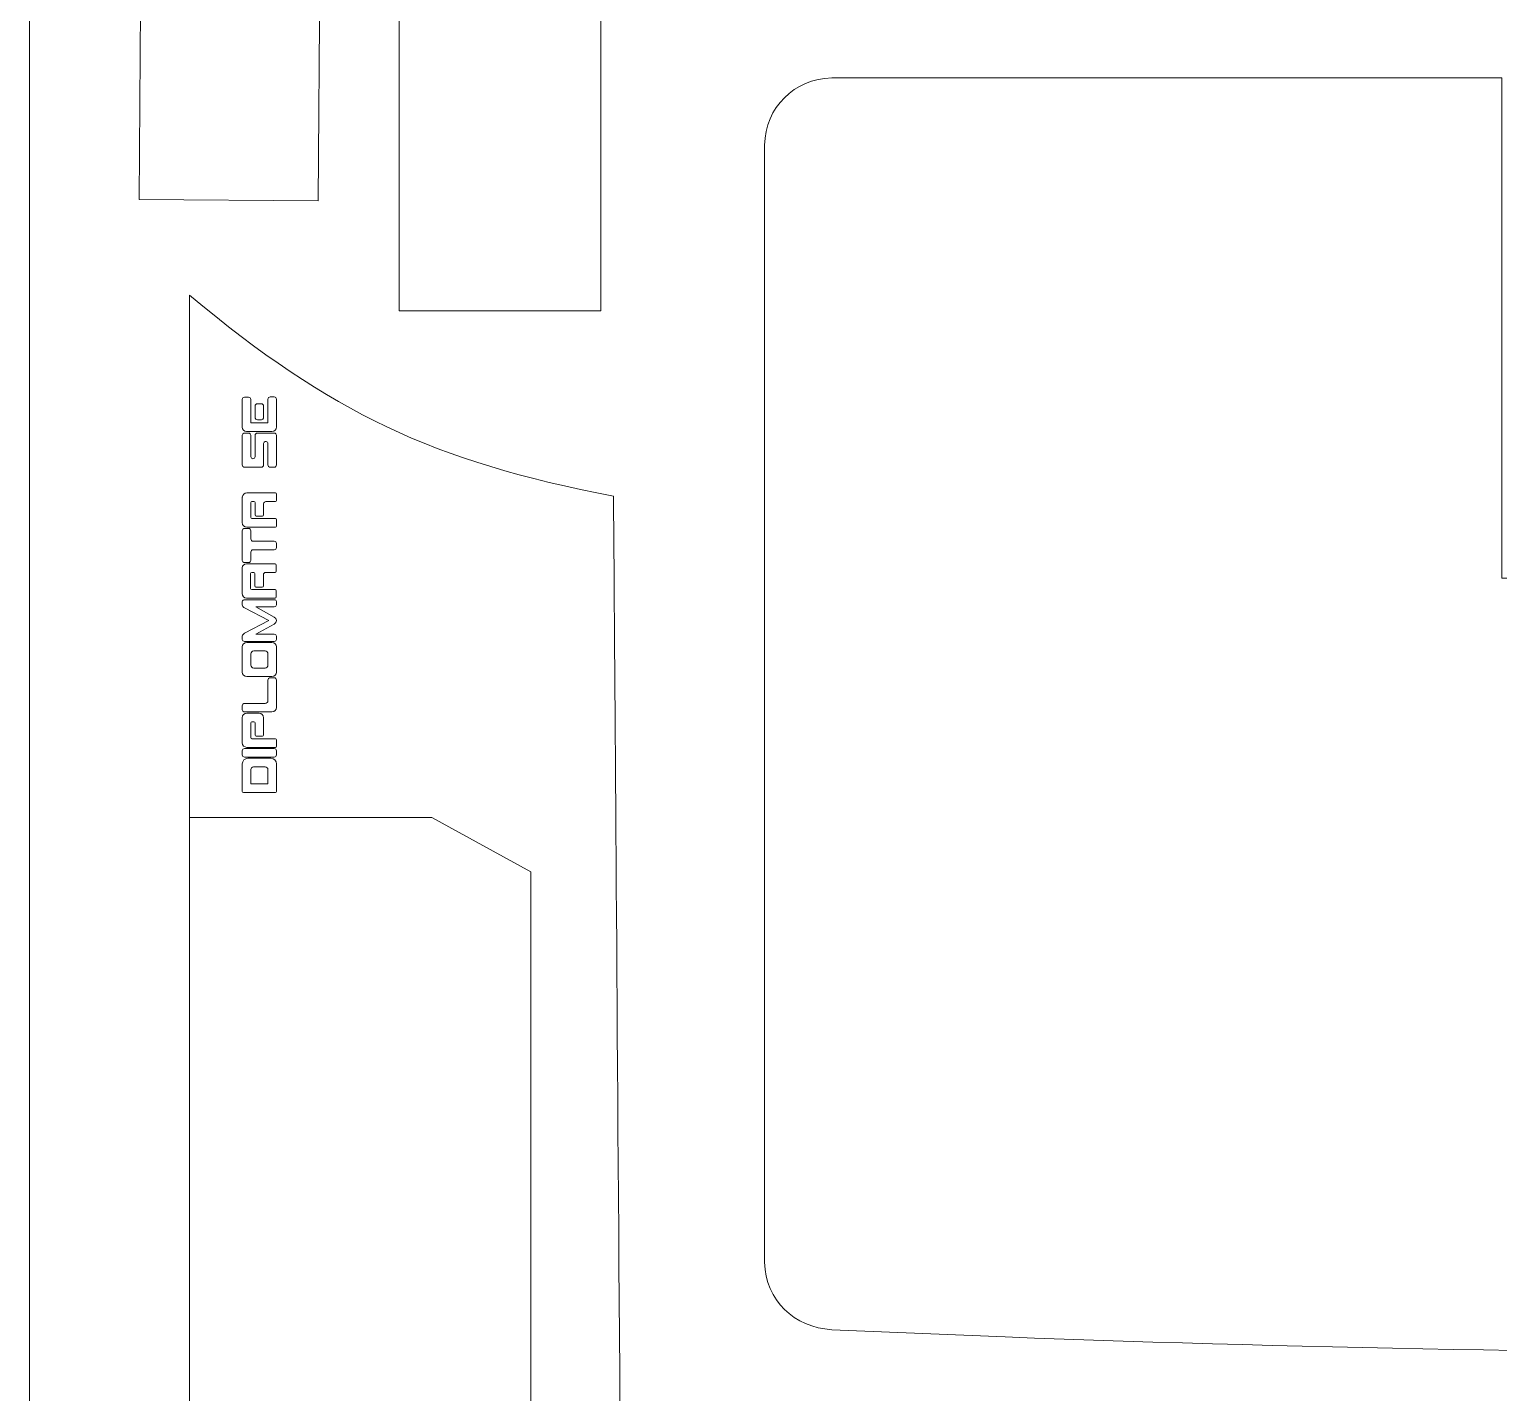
# Model space of a CAD drawing. Header units: centimetres. Extents: x -91 to 54, y -26 to 4.
# Drawn here: x -90.89 to -84.33, y -8.67 to -2.59 of the extents above; entities that cross this region are included whole.
import ezdxf

# ---------------------------------------------------------------- set-up
doc = ezdxf.new("R2010")
doc.units = ezdxf.units.CM
doc.header["$MEASUREMENT"] = 0
doc.layers.add('Camada 1', color=7, linetype='Continuous')

msp = doc.modelspace()

# ---------------------------------------------------------------- linework, layer by layer
at = {"layer": 'Camada 1', "color": 1, "lineweight": 0}
msp.add_lwpolyline([(-90.88543, -25.54968), (-69.88543, -25.54968), (-69.88543, 4.15032), (-90.88543, 4.15032), (-90.88543, -25.54968)], close=True, dxfattribs=at)
at = {"layer": 'Camada 1', "lineweight": 9}
for points, knots in [([(-88.92761, -3.84317), (-88.92761, -3.84317), (-88.86879, -3.84317), (-88.86879, -3.84317), (-88.86879, -3.84317), (-88.61978, -3.84317), (-88.33547, -3.84317), (-88.33547, -3.84317), (-88.33547, -3.84317), (-88.33547, -3.84317), (-88.33547, 3.14381), (-88.33547, 3.14381), (-88.33547, 3.14381), (-88.33547, 3.14381), (-89.2354, 3.14381), (-89.2354, 3.14381), (-89.2354, 3.14381), (-89.2354, 3.14381), (-89.2354, -3.84317), (-89.2354, -3.84317), (-89.2354, -3.84317), (-89.2354, -3.84317), (-89.09638, -3.84317), (-88.92761, -3.84317)], [0, 0, 0, 0, 0.1428571, 0.1428571, 0.1428571, 0.1428571, 0.2857143, 0.2857143, 0.2857143, 0.2857143, 0.4285714, 0.4285714, 0.4285714, 0.4285714, 0.5714286, 0.5714286, 0.5714286, 0.5714286, 0.7142857, 0.7142857, 0.7142857, 0.7142857, 1, 1, 1, 1]), ([(-89.96061, -0.34993), (-89.96061, -0.34993), (-90.01943, -0.3495), (-90.01943, -0.3495), (-90.01943, -0.3495), (-90.20335, -0.34816), (-90.37445, -0.3469), (-90.37445, -0.3469), (-90.37445, -0.3469), (-90.37445, -0.3469), (-90.39632, -3.34663), (-90.39632, -3.34663), (-90.39632, -3.34663), (-90.39632, -3.34663), (-89.59641, -3.35246), (-89.59641, -3.35246), (-89.59641, -3.35246), (-89.59641, -3.35246), (-89.57454, -0.35276), (-89.57454, -0.35276), (-89.57454, -0.35276), (-89.57454, -0.35276), (-89.76536, -0.35134), (-89.96061, -0.34993)], [0, 0, 0, 0, 0.1428571, 0.1428571, 0.1428571, 0.1428571, 0.2857143, 0.2857143, 0.2857143, 0.2857143, 0.4285714, 0.4285714, 0.4285714, 0.4285714, 0.5714286, 0.5714286, 0.5714286, 0.5714286, 0.7142857, 0.7142857, 0.7142857, 0.7142857, 1, 1, 1, 1]), ([(-84.13641, -5.03502), (-84.13641, -5.03502), (-84.19523, -5.03502), (-84.19523, -5.03502), (-84.19523, -5.03502), (-84.25923, -5.03502), (-84.3158, -5.03502), (-84.3158, -5.03502), (-84.3158, -5.03502), (-84.3158, -5.03502), (-84.3158, -2.80349), (-84.3158, -2.80349), (-84.3158, -2.80349), (-84.3158, -2.80349), (-87.30548, -2.80349), (-87.30548, -2.80349), (-87.30548, -2.80349), (-87.4743, -2.80836), (-87.60085, -2.93401), (-87.60529, -3.10367), (-87.60529, -3.10367), (-87.60529, -3.10367), (-87.60529, -8.08768), (-87.60529, -8.08768), (-87.60529, -8.08768), (-87.60082, -8.25867), (-87.47253, -8.37727), (-87.30581, -8.38845), (-87.30581, -8.38845), (-87.30581, -8.38845), (-86.53178, -8.42082), (-86.53178, -8.42082), (-86.53178, -8.42082), (-83.73882, -8.52585), (-80.69773, -8.52), (-77.90349, -8.40721), (-77.90349, -8.40721), (-77.82188, -8.40391), (-77.4687, -8.39458), (-77.40666, -8.38033), (-77.40666, -8.38033), (-77.26793, -8.34845), (-77.16962, -8.23552), (-77.16558, -8.0888), (-77.16558, -8.0888), (-77.16558, -8.0888), (-77.16558, -3.10367), (-77.16558, -3.10367), (-77.16558, -3.10367), (-77.16942, -2.93819), (-77.2736, -2.83893), (-77.43122, -2.80546), (-77.43122, -2.80546), (-77.43122, -2.80546), (-77.46555, -2.80349), (-77.46555, -2.80349), (-77.46555, -2.80349), (-77.46555, -2.80349), (-80.4259, -2.80349), (-80.4259, -2.80349), (-80.4259, -2.80349), (-80.4259, -2.80349), (-80.4259, -5.03502), (-80.4259, -5.03502), (-80.4259, -5.03502), (-80.4259, -5.03502), (-80.4661, -5.03502), (-80.51707, -5.03502), (-80.51707, -5.03502), (-80.51707, -5.03502), (-80.57589, -5.03502), (-80.57589, -5.03502), (-80.57589, -5.03502), (-80.65089, -5.03502), (-80.72589, -5.03502), (-80.72589, -5.03502), (-80.72589, -5.03502), (-80.72589, -5.03502), (-80.72589, -2.80349), (-80.72589, -2.80349), (-80.72589, -2.80349), (-80.72589, -2.80349), (-84.01582, -2.80349), (-84.01582, -2.80349), (-84.01582, -2.80349), (-84.01582, -2.80349), (-84.01582, -5.03502), (-84.01582, -5.03502), (-84.01582, -5.03502), (-84.01582, -5.03502), (-84.0724, -5.03502), (-84.13641, -5.03502)], [0, 0, 0, 0, 0.0416667, 0.0416667, 0.0416667, 0.0416667, 0.0833333, 0.0833333, 0.0833333, 0.0833333, 0.125, 0.125, 0.125, 0.125, 0.1666667, 0.1666667, 0.1666667, 0.1666667, 0.2083333, 0.2083333, 0.2083333, 0.2083333, 0.25, 0.25, 0.25, 0.25, 0.2916667, 0.2916667, 0.2916667, 0.2916667, 0.3333333, 0.3333333, 0.3333333, 0.3333333, 0.375, 0.375, 0.375, 0.375, 0.4166667, 0.4166667, 0.4166667, 0.4166667, 0.4583333, 0.4583333, 0.4583333, 0.4583333, 0.5, 0.5, 0.5, 0.5, 0.5416667, 0.5416667, 0.5416667, 0.5416667, 0.5833333, 0.5833333, 0.5833333, 0.5833333, 0.625, 0.625, 0.625, 0.625, 0.6666667, 0.6666667, 0.6666667, 0.6666667, 0.7083333, 0.7083333, 0.7083333, 0.7083333, 0.75, 0.75, 0.75, 0.75, 0.7916667, 0.7916667, 0.7916667, 0.7916667, 0.8333333, 0.8333333, 0.8333333, 0.8333333, 0.875, 0.875, 0.875, 0.875, 0.9166667, 0.9166667, 0.9166667, 0.9166667, 1, 1, 1, 1]), ([(-88.20925, -14.57509), (-88.20925, -14.57509), (-88.20966, -14.51626), (-88.20966, -14.51626), (-88.20966, -14.51626), (-88.2267, -12.10643), (-88.26167, -7.16427), (-88.27446, -5.35398), (-88.27446, -5.35398), (-88.27446, -5.35398), (-88.27487, -5.29516), (-88.27487, -5.29516), (-88.27487, -5.29516), (-88.27766, -4.90041), (-88.27929, -4.66999), (-88.27929, -4.66999), (-88.27929, -4.66999), (-89.08873, -4.51276), (-89.53636, -4.30047), (-90.1708, -3.77344), (-90.1708, -3.77344), (-90.1708, -3.77344), (-90.1708, -16.50774), (-90.1708, -16.50774), (-90.1708, -16.50774), (-90.1708, -16.64713), (-90.1708, -16.78653), (-90.1708, -16.92592), (-90.1708, -16.92592), (-90.1708, -16.92592), (-90.05425, -16.7718), (-90.05425, -16.7718), (-90.05425, -16.7718), (-89.83938, -16.50469), (-89.53268, -16.26973), (-89.22469, -16.11965), (-89.22469, -16.11965), (-88.86093, -15.94238), (-88.59346, -15.89947), (-88.20005, -15.87367), (-88.20005, -15.87367), (-88.20005, -15.87367), (-88.20363, -15.36951), (-88.20925, -14.57509)], [0, 0, 0, 0, 0.0833333, 0.0833333, 0.0833333, 0.0833333, 0.1666667, 0.1666667, 0.1666667, 0.1666667, 0.25, 0.25, 0.25, 0.25, 0.3333333, 0.3333333, 0.3333333, 0.3333333, 0.4166667, 0.4166667, 0.4166667, 0.4166667, 0.5, 0.5, 0.5, 0.5, 0.5833333, 0.5833333, 0.5833333, 0.5833333, 0.6666667, 0.6666667, 0.6666667, 0.6666667, 0.75, 0.75, 0.75, 0.75, 0.8333333, 0.8333333, 0.8333333, 0.8333333, 1, 1, 1, 1])]:
    msp.add_open_spline(points, degree=3, knots=knots, dxfattribs=at)
at = {"layer": 'Camada 1', "color": 140, "lineweight": 9}
for points, knots in [([(-89.9355, -4.3604), (-89.9355, -4.3604), (-89.9355, -4.35278), (-89.9355, -4.35278), (-89.9355, -4.35278), (-89.9355, -4.35278), (-89.9355, -4.23837), (-89.9355, -4.23837), (-89.9355, -4.23837), (-89.9355, -4.23277), (-89.93093, -4.22819), (-89.92534, -4.22819), (-89.92534, -4.22819), (-89.92534, -4.22819), (-89.90754, -4.22819), (-89.90754, -4.22819), (-89.90754, -4.22819), (-89.90195, -4.22819), (-89.89738, -4.23277), (-89.89738, -4.23837), (-89.89738, -4.23837), (-89.89738, -4.23837), (-89.89738, -4.3426), (-89.89738, -4.3426), (-89.89738, -4.3426), (-89.89738, -4.3426), (-89.8211, -4.3426), (-89.8211, -4.3426), (-89.8211, -4.3426), (-89.8211, -4.3426), (-89.8211, -4.2371), (-89.8211, -4.2371), (-89.8211, -4.2371), (-89.8211, -4.2315), (-89.81653, -4.22692), (-89.81094, -4.22692), (-89.81094, -4.22692), (-89.81094, -4.22692), (-89.79314, -4.22692), (-89.79314, -4.22692), (-89.79314, -4.22692), (-89.78754, -4.22692), (-89.78296, -4.2315), (-89.78296, -4.2371), (-89.78296, -4.2371), (-89.78296, -4.2371), (-89.78296, -4.35278), (-89.78296, -4.35278), (-89.78296, -4.35278), (-89.78296, -4.35278), (-89.78296, -4.3604), (-89.78296, -4.3604), (-89.78296, -4.3604), (-89.78296, -4.36057), (-89.78298, -4.36073), (-89.78298, -4.3609), (-89.78298, -4.3609), (-89.78323, -4.37186), (-89.79228, -4.38074), (-89.8033, -4.38074), (-89.8033, -4.38074), (-89.8033, -4.38074), (-89.91518, -4.38074), (-89.91518, -4.38074), (-89.91518, -4.38074), (-89.91539, -4.38074), (-89.9156, -4.38073), (-89.91581, -4.38073), (-89.91581, -4.38073), (-89.91602, -4.38073), (-89.91623, -4.38074), (-89.91645, -4.38074), (-89.91645, -4.38074), (-89.92693, -4.38074), (-89.9355, -4.37216), (-89.9355, -4.36167), (-89.9355, -4.36167), (-89.9355, -4.36167), (-89.9355, -4.3604), (-89.9355, -4.3604)], [0, 0, 0, 0, 0.047619, 0.047619, 0.047619, 0.047619, 0.0952381, 0.0952381, 0.0952381, 0.0952381, 0.1428571, 0.1428571, 0.1428571, 0.1428571, 0.1904762, 0.1904762, 0.1904762, 0.1904762, 0.2380952, 0.2380952, 0.2380952, 0.2380952, 0.2857143, 0.2857143, 0.2857143, 0.2857143, 0.3333333, 0.3333333, 0.3333333, 0.3333333, 0.3809524, 0.3809524, 0.3809524, 0.3809524, 0.4285714, 0.4285714, 0.4285714, 0.4285714, 0.4761905, 0.4761905, 0.4761905, 0.4761905, 0.5238095, 0.5238095, 0.5238095, 0.5238095, 0.5714286, 0.5714286, 0.5714286, 0.5714286, 0.6190476, 0.6190476, 0.6190476, 0.6190476, 0.6666667, 0.6666667, 0.6666667, 0.6666667, 0.7142857, 0.7142857, 0.7142857, 0.7142857, 0.7619048, 0.7619048, 0.7619048, 0.7619048, 0.8095238, 0.8095238, 0.8095238, 0.8095238, 0.8571429, 0.8571429, 0.8571429, 0.8571429, 0.9047619, 0.9047619, 0.9047619, 0.9047619, 1, 1, 1, 1]), ([(-89.85034, -4.32843), (-89.85034, -4.32843), (-89.86814, -4.32843), (-89.86814, -4.32843), (-89.86814, -4.32843), (-89.87373, -4.32843), (-89.8783, -4.32385), (-89.8783, -4.31825), (-89.8783, -4.31825), (-89.8783, -4.31825), (-89.8783, -4.26732), (-89.8783, -4.26732), (-89.8783, -4.26732), (-89.8783, -4.26172), (-89.87373, -4.25714), (-89.86814, -4.25714), (-89.86814, -4.25714), (-89.86814, -4.25714), (-89.85034, -4.25714), (-89.85034, -4.25714), (-89.85034, -4.25714), (-89.84475, -4.25714), (-89.84018, -4.26172), (-89.84018, -4.26732), (-89.84018, -4.26732), (-89.84018, -4.26732), (-89.84018, -4.31825), (-89.84018, -4.31825), (-89.84018, -4.31825), (-89.84018, -4.32385), (-89.84475, -4.32843), (-89.85034, -4.32843)], [0, 0, 0, 0, 0.1111111, 0.1111111, 0.1111111, 0.1111111, 0.2222222, 0.2222222, 0.2222222, 0.2222222, 0.3333333, 0.3333333, 0.3333333, 0.3333333, 0.4444444, 0.4444444, 0.4444444, 0.4444444, 0.5555556, 0.5555556, 0.5555556, 0.5555556, 0.6666667, 0.6666667, 0.6666667, 0.6666667, 0.7777778, 0.7777778, 0.7777778, 0.7777778, 1, 1, 1, 1]), ([(-89.90754, -4.54041), (-89.90754, -4.54041), (-89.92534, -4.54041), (-89.92534, -4.54041), (-89.92534, -4.54041), (-89.93093, -4.54041), (-89.9355, -4.53584), (-89.9355, -4.53024), (-89.9355, -4.53024), (-89.9355, -4.53024), (-89.9355, -4.51245), (-89.9355, -4.51245), (-89.9355, -4.51245), (-89.9355, -4.51245), (-89.9355, -4.39804), (-89.9355, -4.39804), (-89.9355, -4.39804), (-89.9355, -4.39245), (-89.93093, -4.38787), (-89.92534, -4.38787), (-89.92534, -4.38787), (-89.92534, -4.38787), (-89.90754, -4.38787), (-89.90754, -4.38787), (-89.90754, -4.38787), (-89.90195, -4.38787), (-89.89738, -4.39245), (-89.89738, -4.39804), (-89.89738, -4.39804), (-89.89738, -4.39804), (-89.89738, -4.49274), (-89.89738, -4.49274), (-89.89738, -4.49274), (-89.89738, -4.49799), (-89.89308, -4.50227), (-89.88783, -4.50227), (-89.88783, -4.50227), (-89.8826, -4.50227), (-89.8783, -4.49799), (-89.8783, -4.49274), (-89.8783, -4.49274), (-89.8783, -4.49274), (-89.8783, -4.41584), (-89.8783, -4.41584), (-89.8783, -4.41584), (-89.8783, -4.41584), (-89.8783, -4.39804), (-89.8783, -4.39804), (-89.8783, -4.39804), (-89.8783, -4.39245), (-89.87373, -4.38787), (-89.86814, -4.38787), (-89.86814, -4.38787), (-89.86814, -4.38787), (-89.85034, -4.38787), (-89.85034, -4.38787), (-89.85034, -4.38787), (-89.85034, -4.38787), (-89.81094, -4.38787), (-89.81094, -4.38787), (-89.81094, -4.38787), (-89.81094, -4.38787), (-89.79314, -4.38787), (-89.79314, -4.38787), (-89.79314, -4.38787), (-89.78754, -4.38787), (-89.78296, -4.39245), (-89.78296, -4.39804), (-89.78296, -4.39804), (-89.78296, -4.39804), (-89.78296, -4.41584), (-89.78296, -4.41584), (-89.78296, -4.41584), (-89.78296, -4.41584), (-89.78296, -4.53024), (-89.78296, -4.53024), (-89.78296, -4.53024), (-89.78296, -4.53584), (-89.78754, -4.54041), (-89.79314, -4.54041), (-89.79314, -4.54041), (-89.79314, -4.54041), (-89.81094, -4.54041), (-89.81094, -4.54041), (-89.81094, -4.54041), (-89.81653, -4.54041), (-89.8211, -4.53584), (-89.8211, -4.53024), (-89.8211, -4.53024), (-89.8211, -4.53024), (-89.8211, -4.43528), (-89.8211, -4.43528), (-89.8211, -4.43528), (-89.8211, -4.43079), (-89.82427, -4.42699), (-89.82848, -4.426), (-89.82848, -4.426), (-89.82848, -4.426), (-89.8328, -4.426), (-89.8328, -4.426), (-89.8328, -4.426), (-89.83701, -4.42699), (-89.84018, -4.43079), (-89.84018, -4.43528), (-89.84018, -4.43528), (-89.84018, -4.43528), (-89.84018, -4.51245), (-89.84018, -4.51245), (-89.84018, -4.51245), (-89.84018, -4.51245), (-89.84018, -4.53024), (-89.84018, -4.53024), (-89.84018, -4.53024), (-89.84018, -4.53584), (-89.84475, -4.54041), (-89.85034, -4.54041), (-89.85034, -4.54041), (-89.85034, -4.54041), (-89.86814, -4.54041), (-89.86814, -4.54041), (-89.86814, -4.54041), (-89.86814, -4.54041), (-89.90754, -4.54041), (-89.90754, -4.54041)], [0, 0, 0, 0, 0.03125, 0.03125, 0.03125, 0.03125, 0.0625, 0.0625, 0.0625, 0.0625, 0.09375, 0.09375, 0.09375, 0.09375, 0.125, 0.125, 0.125, 0.125, 0.15625, 0.15625, 0.15625, 0.15625, 0.1875, 0.1875, 0.1875, 0.1875, 0.21875, 0.21875, 0.21875, 0.21875, 0.25, 0.25, 0.25, 0.25, 0.28125, 0.28125, 0.28125, 0.28125, 0.3125, 0.3125, 0.3125, 0.3125, 0.34375, 0.34375, 0.34375, 0.34375, 0.375, 0.375, 0.375, 0.375, 0.40625, 0.40625, 0.40625, 0.40625, 0.4375, 0.4375, 0.4375, 0.4375, 0.46875, 0.46875, 0.46875, 0.46875, 0.5, 0.5, 0.5, 0.5, 0.53125, 0.53125, 0.53125, 0.53125, 0.5625, 0.5625, 0.5625, 0.5625, 0.59375, 0.59375, 0.59375, 0.59375, 0.625, 0.625, 0.625, 0.625, 0.65625, 0.65625, 0.65625, 0.65625, 0.6875, 0.6875, 0.6875, 0.6875, 0.71875, 0.71875, 0.71875, 0.71875, 0.75, 0.75, 0.75, 0.75, 0.78125, 0.78125, 0.78125, 0.78125, 0.8125, 0.8125, 0.8125, 0.8125, 0.84375, 0.84375, 0.84375, 0.84375, 0.875, 0.875, 0.875, 0.875, 0.90625, 0.90625, 0.90625, 0.90625, 0.9375, 0.9375, 0.9375, 0.9375, 1, 1, 1, 1]), ([(-89.91518, -4.80786), (-89.92635, -4.80786), (-89.9355, -4.79871), (-89.9355, -4.78752), (-89.9355, -4.78752), (-89.9355, -4.78752), (-89.9355, -4.68073), (-89.9355, -4.68073), (-89.9355, -4.68073), (-89.9355, -4.68073), (-89.9355, -4.67565), (-89.9355, -4.67565), (-89.9355, -4.67565), (-89.9355, -4.67547), (-89.9355, -4.67531), (-89.9355, -4.67513), (-89.9355, -4.67513), (-89.93549, -4.67496), (-89.93549, -4.67478), (-89.93548, -4.67461), (-89.93548, -4.67461), (-89.93547, -4.67444), (-89.93546, -4.67426), (-89.93545, -4.6741), (-89.93545, -4.6741), (-89.93543, -4.67392), (-89.93542, -4.67376), (-89.9354, -4.67358), (-89.9354, -4.67358), (-89.93539, -4.67341), (-89.93536, -4.67324), (-89.93534, -4.67307), (-89.93534, -4.67307), (-89.93407, -4.6631), (-89.92548, -4.65531), (-89.91518, -4.65531), (-89.91518, -4.65531), (-89.91518, -4.65531), (-89.78806, -4.65531), (-89.78806, -4.65531), (-89.78806, -4.65531), (-89.78526, -4.65531), (-89.78296, -4.6576), (-89.78296, -4.66039), (-89.78296, -4.66039), (-89.78296, -4.66039), (-89.78296, -4.68837), (-89.78296, -4.68837), (-89.78296, -4.68837), (-89.78296, -4.69116), (-89.78526, -4.69345), (-89.78806, -4.69345), (-89.78806, -4.69345), (-89.78806, -4.69345), (-89.83, -4.69345), (-89.83, -4.69345), (-89.83, -4.69345), (-89.8356, -4.69345), (-89.84018, -4.69803), (-89.84018, -4.70361), (-89.84018, -4.70361), (-89.84018, -4.70361), (-89.84018, -4.75346), (-89.84018, -4.75346), (-89.84018, -4.75346), (-89.84018, -4.75626), (-89.84246, -4.75854), (-89.84526, -4.75854), (-89.84526, -4.75854), (-89.84526, -4.75854), (-89.87322, -4.75854), (-89.87322, -4.75854), (-89.87322, -4.75854), (-89.87602, -4.75854), (-89.8783, -4.75626), (-89.8783, -4.75346), (-89.8783, -4.75346), (-89.8783, -4.75346), (-89.8783, -4.69853), (-89.8783, -4.69853), (-89.8783, -4.69853), (-89.8783, -4.69574), (-89.8806, -4.69345), (-89.88339, -4.69345), (-89.88339, -4.69345), (-89.88339, -4.69345), (-89.89229, -4.69345), (-89.89229, -4.69345), (-89.89229, -4.69345), (-89.89508, -4.69345), (-89.89738, -4.69574), (-89.89738, -4.69853), (-89.89738, -4.69853), (-89.89738, -4.69853), (-89.89738, -4.76464), (-89.89738, -4.76464), (-89.89738, -4.76464), (-89.89738, -4.76744), (-89.89508, -4.76972), (-89.89229, -4.76972), (-89.89229, -4.76972), (-89.89229, -4.76972), (-89.78806, -4.76972), (-89.78806, -4.76972), (-89.78806, -4.76972), (-89.78526, -4.76972), (-89.78296, -4.77201), (-89.78296, -4.7748), (-89.78296, -4.7748), (-89.78296, -4.7748), (-89.78296, -4.80278), (-89.78296, -4.80278), (-89.78296, -4.80278), (-89.78296, -4.80557), (-89.78526, -4.80786), (-89.78806, -4.80786), (-89.78806, -4.80786), (-89.78806, -4.80786), (-89.91518, -4.80786), (-89.91518, -4.80786)], [0, 0, 0, 0, 0.0322581, 0.0322581, 0.0322581, 0.0322581, 0.0645161, 0.0645161, 0.0645161, 0.0645161, 0.0967742, 0.0967742, 0.0967742, 0.0967742, 0.1290323, 0.1290323, 0.1290323, 0.1290323, 0.1612903, 0.1612903, 0.1612903, 0.1612903, 0.1935484, 0.1935484, 0.1935484, 0.1935484, 0.2258065, 0.2258065, 0.2258065, 0.2258065, 0.2580645, 0.2580645, 0.2580645, 0.2580645, 0.2903226, 0.2903226, 0.2903226, 0.2903226, 0.3225806, 0.3225806, 0.3225806, 0.3225806, 0.3548387, 0.3548387, 0.3548387, 0.3548387, 0.3870968, 0.3870968, 0.3870968, 0.3870968, 0.4193548, 0.4193548, 0.4193548, 0.4193548, 0.4516129, 0.4516129, 0.4516129, 0.4516129, 0.483871, 0.483871, 0.483871, 0.483871, 0.516129, 0.516129, 0.516129, 0.516129, 0.5483871, 0.5483871, 0.5483871, 0.5483871, 0.5806452, 0.5806452, 0.5806452, 0.5806452, 0.6129032, 0.6129032, 0.6129032, 0.6129032, 0.6451613, 0.6451613, 0.6451613, 0.6451613, 0.6774194, 0.6774194, 0.6774194, 0.6774194, 0.7096774, 0.7096774, 0.7096774, 0.7096774, 0.7419355, 0.7419355, 0.7419355, 0.7419355, 0.7741935, 0.7741935, 0.7741935, 0.7741935, 0.8064516, 0.8064516, 0.8064516, 0.8064516, 0.8387097, 0.8387097, 0.8387097, 0.8387097, 0.8709677, 0.8709677, 0.8709677, 0.8709677, 0.9032258, 0.9032258, 0.9032258, 0.9032258, 0.9354839, 0.9354839, 0.9354839, 0.9354839, 1, 1, 1, 1]), ([(-89.9355, -4.89874), (-89.9355, -4.89874), (-89.9355, -4.88094), (-89.9355, -4.88094), (-89.9355, -4.88094), (-89.9355, -4.88094), (-89.9355, -4.82374), (-89.9355, -4.82374), (-89.9355, -4.82374), (-89.9355, -4.81816), (-89.93093, -4.81358), (-89.92534, -4.81358), (-89.92534, -4.81358), (-89.92534, -4.81358), (-89.90754, -4.81358), (-89.90754, -4.81358), (-89.90754, -4.81358), (-89.90195, -4.81358), (-89.89738, -4.81816), (-89.89738, -4.82374), (-89.89738, -4.82374), (-89.89738, -4.82374), (-89.89738, -4.86061), (-89.89738, -4.86061), (-89.89738, -4.86061), (-89.89738, -4.8662), (-89.8928, -4.87078), (-89.8872, -4.87078), (-89.8872, -4.87078), (-89.8872, -4.87078), (-89.79314, -4.87078), (-89.79314, -4.87078), (-89.79314, -4.87078), (-89.78754, -4.87078), (-89.78296, -4.87536), (-89.78296, -4.88094), (-89.78296, -4.88094), (-89.78296, -4.88094), (-89.78296, -4.89874), (-89.78296, -4.89874), (-89.78296, -4.89874), (-89.78296, -4.90434), (-89.78754, -4.90892), (-89.79314, -4.90892), (-89.79314, -4.90892), (-89.79314, -4.90892), (-89.8872, -4.90892), (-89.8872, -4.90892), (-89.8872, -4.90892), (-89.8928, -4.90892), (-89.89738, -4.91348), (-89.89738, -4.91908), (-89.89738, -4.91908), (-89.89738, -4.91908), (-89.89738, -4.95594), (-89.89738, -4.95594), (-89.89738, -4.95594), (-89.89738, -4.96154), (-89.90195, -4.96612), (-89.90754, -4.96612), (-89.90754, -4.96612), (-89.90754, -4.96612), (-89.92534, -4.96612), (-89.92534, -4.96612), (-89.92534, -4.96612), (-89.93093, -4.96612), (-89.9355, -4.96154), (-89.9355, -4.95594), (-89.9355, -4.95594), (-89.9355, -4.95594), (-89.9355, -4.89874), (-89.9355, -4.89874)], [0, 0, 0, 0, 0.0526316, 0.0526316, 0.0526316, 0.0526316, 0.1052632, 0.1052632, 0.1052632, 0.1052632, 0.1578947, 0.1578947, 0.1578947, 0.1578947, 0.2105263, 0.2105263, 0.2105263, 0.2105263, 0.2631579, 0.2631579, 0.2631579, 0.2631579, 0.3157895, 0.3157895, 0.3157895, 0.3157895, 0.3684211, 0.3684211, 0.3684211, 0.3684211, 0.4210526, 0.4210526, 0.4210526, 0.4210526, 0.4736842, 0.4736842, 0.4736842, 0.4736842, 0.5263158, 0.5263158, 0.5263158, 0.5263158, 0.5789474, 0.5789474, 0.5789474, 0.5789474, 0.6315789, 0.6315789, 0.6315789, 0.6315789, 0.6842105, 0.6842105, 0.6842105, 0.6842105, 0.7368421, 0.7368421, 0.7368421, 0.7368421, 0.7894737, 0.7894737, 0.7894737, 0.7894737, 0.8421053, 0.8421053, 0.8421053, 0.8421053, 0.8947368, 0.8947368, 0.8947368, 0.8947368, 1, 1, 1, 1]), ([(-89.91645, -5.12438), (-89.92762, -5.12438), (-89.93678, -5.11523), (-89.93678, -5.10404), (-89.93678, -5.10404), (-89.93678, -5.10404), (-89.93678, -4.99726), (-89.93678, -4.99726), (-89.93678, -4.99726), (-89.93678, -4.99726), (-89.93678, -4.99218), (-89.93678, -4.99218), (-89.93678, -4.99218), (-89.93678, -4.992), (-89.93678, -4.99183), (-89.93678, -4.99165), (-89.93678, -4.99165), (-89.93676, -4.99147), (-89.93676, -4.99131), (-89.93675, -4.99113), (-89.93675, -4.99113), (-89.93674, -4.99096), (-89.93673, -4.99079), (-89.93672, -4.99061), (-89.93672, -4.99061), (-89.9367, -4.99045), (-89.93669, -4.99027), (-89.93667, -4.99011), (-89.93667, -4.99011), (-89.93666, -4.98993), (-89.93663, -4.98977), (-89.93661, -4.98959), (-89.93661, -4.98959), (-89.93534, -4.97961), (-89.92675, -4.97184), (-89.91645, -4.97184), (-89.91645, -4.97184), (-89.91645, -4.97184), (-89.78933, -4.97184), (-89.78933, -4.97184), (-89.78933, -4.97184), (-89.78653, -4.97184), (-89.78425, -4.97412), (-89.78425, -4.97692), (-89.78425, -4.97692), (-89.78425, -4.97692), (-89.78425, -5.00488), (-89.78425, -5.00488), (-89.78425, -5.00488), (-89.78425, -5.00768), (-89.78653, -5.00997), (-89.78933, -5.00997), (-89.78933, -5.00997), (-89.78933, -5.00997), (-89.83127, -5.00997), (-89.83127, -5.00997), (-89.83127, -5.00997), (-89.83687, -5.00997), (-89.84145, -5.01454), (-89.84145, -5.02014), (-89.84145, -5.02014), (-89.84145, -5.02014), (-89.84145, -5.06999), (-89.84145, -5.06999), (-89.84145, -5.06999), (-89.84145, -5.07278), (-89.84373, -5.07507), (-89.84653, -5.07507), (-89.84653, -5.07507), (-89.84653, -5.07507), (-89.87449, -5.07507), (-89.87449, -5.07507), (-89.87449, -5.07507), (-89.87729, -5.07507), (-89.87958, -5.07278), (-89.87958, -5.06999), (-89.87958, -5.06999), (-89.87958, -5.06999), (-89.87958, -5.01506), (-89.87958, -5.01506), (-89.87958, -5.01506), (-89.87958, -5.01226), (-89.88187, -5.00998), (-89.88466, -5.00998), (-89.88466, -5.00998), (-89.88466, -5.00998), (-89.89356, -5.00998), (-89.89356, -5.00998), (-89.89356, -5.00998), (-89.89635, -5.00998), (-89.89865, -5.01226), (-89.89865, -5.01506), (-89.89865, -5.01506), (-89.89865, -5.01506), (-89.89865, -5.08116), (-89.89865, -5.08116), (-89.89865, -5.08116), (-89.89865, -5.08396), (-89.89635, -5.08625), (-89.89356, -5.08625), (-89.89356, -5.08625), (-89.89356, -5.08625), (-89.78933, -5.08625), (-89.78933, -5.08625), (-89.78933, -5.08625), (-89.78653, -5.08625), (-89.78425, -5.08853), (-89.78425, -5.09133), (-89.78425, -5.09133), (-89.78425, -5.09133), (-89.78425, -5.1193), (-89.78425, -5.1193), (-89.78425, -5.1193), (-89.78425, -5.1221), (-89.78653, -5.12438), (-89.78933, -5.12438), (-89.78933, -5.12438), (-89.78933, -5.12438), (-89.91645, -5.12438), (-89.91645, -5.12438)], [0, 0, 0, 0, 0.0322581, 0.0322581, 0.0322581, 0.0322581, 0.0645161, 0.0645161, 0.0645161, 0.0645161, 0.0967742, 0.0967742, 0.0967742, 0.0967742, 0.1290323, 0.1290323, 0.1290323, 0.1290323, 0.1612903, 0.1612903, 0.1612903, 0.1612903, 0.1935484, 0.1935484, 0.1935484, 0.1935484, 0.2258065, 0.2258065, 0.2258065, 0.2258065, 0.2580645, 0.2580645, 0.2580645, 0.2580645, 0.2903226, 0.2903226, 0.2903226, 0.2903226, 0.3225806, 0.3225806, 0.3225806, 0.3225806, 0.3548387, 0.3548387, 0.3548387, 0.3548387, 0.3870968, 0.3870968, 0.3870968, 0.3870968, 0.4193548, 0.4193548, 0.4193548, 0.4193548, 0.4516129, 0.4516129, 0.4516129, 0.4516129, 0.483871, 0.483871, 0.483871, 0.483871, 0.516129, 0.516129, 0.516129, 0.516129, 0.5483871, 0.5483871, 0.5483871, 0.5483871, 0.5806452, 0.5806452, 0.5806452, 0.5806452, 0.6129032, 0.6129032, 0.6129032, 0.6129032, 0.6451613, 0.6451613, 0.6451613, 0.6451613, 0.6774194, 0.6774194, 0.6774194, 0.6774194, 0.7096774, 0.7096774, 0.7096774, 0.7096774, 0.7419355, 0.7419355, 0.7419355, 0.7419355, 0.7741935, 0.7741935, 0.7741935, 0.7741935, 0.8064516, 0.8064516, 0.8064516, 0.8064516, 0.8387097, 0.8387097, 0.8387097, 0.8387097, 0.8709677, 0.8709677, 0.8709677, 0.8709677, 0.9032258, 0.9032258, 0.9032258, 0.9032258, 0.9354839, 0.9354839, 0.9354839, 0.9354839, 1, 1, 1, 1]), ([(-89.9355, -5.30913), (-89.9355, -5.30913), (-89.93549, -5.29393), (-89.93549, -5.29393), (-89.93549, -5.29393), (-89.93522, -5.28934), (-89.93076, -5.28346), (-89.92534, -5.28065), (-89.92534, -5.28065), (-89.92534, -5.28065), (-89.81736, -5.22476), (-89.81736, -5.22476), (-89.81736, -5.22476), (-89.81736, -5.22476), (-89.92534, -5.16841), (-89.92534, -5.16841), (-89.92534, -5.16841), (-89.93086, -5.16554), (-89.93547, -5.15947), (-89.9355, -5.15471), (-89.9355, -5.15471), (-89.9355, -5.15471), (-89.93549, -5.13951), (-89.93549, -5.13951), (-89.93549, -5.13951), (-89.93522, -5.13506), (-89.93076, -5.1315), (-89.92534, -5.1315), (-89.92534, -5.1315), (-89.92534, -5.1315), (-89.79314, -5.1315), (-89.79314, -5.1315), (-89.79314, -5.1315), (-89.78754, -5.1315), (-89.78296, -5.1353), (-89.78296, -5.13993), (-89.78296, -5.13993), (-89.78296, -5.13993), (-89.78296, -5.15471), (-89.78296, -5.15471), (-89.78296, -5.15471), (-89.78296, -5.15934), (-89.78754, -5.16314), (-89.79314, -5.16314), (-89.79314, -5.16314), (-89.79314, -5.16314), (-89.87447, -5.16314), (-89.87447, -5.16314), (-89.87447, -5.16314), (-89.87447, -5.16314), (-89.79314, -5.20884), (-89.79314, -5.20884), (-89.79314, -5.20884), (-89.77978, -5.21634), (-89.77943, -5.23336), (-89.79314, -5.24093), (-89.79314, -5.24093), (-89.79314, -5.24093), (-89.87447, -5.28592), (-89.87447, -5.28592), (-89.87447, -5.28592), (-89.87447, -5.28592), (-89.79314, -5.28592), (-89.79314, -5.28592), (-89.79314, -5.28592), (-89.78754, -5.28592), (-89.78296, -5.28972), (-89.78296, -5.29437), (-89.78296, -5.29437), (-89.78296, -5.29437), (-89.78296, -5.30913), (-89.78296, -5.30913), (-89.78296, -5.30913), (-89.78296, -5.31378), (-89.78754, -5.31758), (-89.79314, -5.31758), (-89.79314, -5.31758), (-89.79314, -5.31758), (-89.92534, -5.31758), (-89.92534, -5.31758), (-89.92534, -5.31758), (-89.93088, -5.31758), (-89.93543, -5.3139), (-89.9355, -5.30913)], [0, 0, 0, 0, 0.0454545, 0.0454545, 0.0454545, 0.0454545, 0.0909091, 0.0909091, 0.0909091, 0.0909091, 0.1363636, 0.1363636, 0.1363636, 0.1363636, 0.1818182, 0.1818182, 0.1818182, 0.1818182, 0.2272727, 0.2272727, 0.2272727, 0.2272727, 0.2727273, 0.2727273, 0.2727273, 0.2727273, 0.3181818, 0.3181818, 0.3181818, 0.3181818, 0.3636364, 0.3636364, 0.3636364, 0.3636364, 0.4090909, 0.4090909, 0.4090909, 0.4090909, 0.4545455, 0.4545455, 0.4545455, 0.4545455, 0.5, 0.5, 0.5, 0.5, 0.5454545, 0.5454545, 0.5454545, 0.5454545, 0.5909091, 0.5909091, 0.5909091, 0.5909091, 0.6363636, 0.6363636, 0.6363636, 0.6363636, 0.6818182, 0.6818182, 0.6818182, 0.6818182, 0.7272727, 0.7272727, 0.7272727, 0.7272727, 0.7727273, 0.7727273, 0.7727273, 0.7727273, 0.8181818, 0.8181818, 0.8181818, 0.8181818, 0.8636364, 0.8636364, 0.8636364, 0.8636364, 0.9090909, 0.9090909, 0.9090909, 0.9090909, 1, 1, 1, 1]), ([(-89.9355, -5.4541), (-89.9355, -5.4541), (-89.9355, -5.34223), (-89.9355, -5.34223), (-89.9355, -5.34223), (-89.9355, -5.33104), (-89.92635, -5.32188), (-89.91518, -5.32188), (-89.91518, -5.32188), (-89.91518, -5.32188), (-89.8033, -5.32188), (-89.8033, -5.32188), (-89.8033, -5.32188), (-89.79212, -5.32188), (-89.78296, -5.33104), (-89.78296, -5.34223), (-89.78296, -5.34223), (-89.78296, -5.34223), (-89.78296, -5.4541), (-89.78296, -5.4541), (-89.78296, -5.4541), (-89.78296, -5.46527), (-89.79212, -5.47443), (-89.8033, -5.47443), (-89.8033, -5.47443), (-89.8033, -5.47443), (-89.91518, -5.47443), (-89.91518, -5.47443), (-89.91518, -5.47443), (-89.92635, -5.47443), (-89.9355, -5.46527), (-89.9355, -5.4541)], [0, 0, 0, 0, 0.1111111, 0.1111111, 0.1111111, 0.1111111, 0.2222222, 0.2222222, 0.2222222, 0.2222222, 0.3333333, 0.3333333, 0.3333333, 0.3333333, 0.4444444, 0.4444444, 0.4444444, 0.4444444, 0.5555556, 0.5555556, 0.5555556, 0.5555556, 0.6666667, 0.6666667, 0.6666667, 0.6666667, 0.7777778, 0.7777778, 0.7777778, 0.7777778, 1, 1, 1, 1]), ([(-89.89738, -5.42358), (-89.89738, -5.42358), (-89.89738, -5.37273), (-89.89738, -5.37273), (-89.89738, -5.37273), (-89.89738, -5.36574), (-89.89166, -5.36003), (-89.88466, -5.36003), (-89.88466, -5.36003), (-89.88466, -5.36003), (-89.83381, -5.36003), (-89.83381, -5.36003), (-89.83381, -5.36003), (-89.82682, -5.36003), (-89.8211, -5.36574), (-89.8211, -5.37273), (-89.8211, -5.37273), (-89.8211, -5.37273), (-89.8211, -5.42358), (-89.8211, -5.42358), (-89.8211, -5.42358), (-89.8211, -5.43058), (-89.82682, -5.4363), (-89.83381, -5.4363), (-89.83381, -5.4363), (-89.83381, -5.4363), (-89.88466, -5.4363), (-89.88466, -5.4363), (-89.88466, -5.4363), (-89.89166, -5.4363), (-89.89738, -5.43058), (-89.89738, -5.42358)], [0, 0, 0, 0, 0.1111111, 0.1111111, 0.1111111, 0.1111111, 0.2222222, 0.2222222, 0.2222222, 0.2222222, 0.3333333, 0.3333333, 0.3333333, 0.3333333, 0.4444444, 0.4444444, 0.4444444, 0.4444444, 0.5555556, 0.5555556, 0.5555556, 0.5555556, 0.6666667, 0.6666667, 0.6666667, 0.6666667, 0.7777778, 0.7777778, 0.7777778, 0.7777778, 1, 1, 1, 1]), ([(-89.8033, -5.63233), (-89.8033, -5.63233), (-89.81094, -5.63233), (-89.81094, -5.63233), (-89.81094, -5.63233), (-89.81094, -5.63233), (-89.92534, -5.63233), (-89.92534, -5.63233), (-89.92534, -5.63233), (-89.93093, -5.63233), (-89.9355, -5.62776), (-89.9355, -5.62217), (-89.9355, -5.62217), (-89.9355, -5.62217), (-89.9355, -5.60437), (-89.9355, -5.60437), (-89.9355, -5.60437), (-89.9355, -5.59878), (-89.93093, -5.5942), (-89.92534, -5.5942), (-89.92534, -5.5942), (-89.92534, -5.5942), (-89.83381, -5.5942), (-89.83381, -5.5942), (-89.83381, -5.5942), (-89.82682, -5.5942), (-89.8211, -5.58848), (-89.8211, -5.5815), (-89.8211, -5.5815), (-89.8211, -5.5815), (-89.8211, -5.48996), (-89.8211, -5.48996), (-89.8211, -5.48996), (-89.8211, -5.48437), (-89.81653, -5.47979), (-89.81094, -5.47979), (-89.81094, -5.47979), (-89.81094, -5.47979), (-89.79314, -5.47979), (-89.79314, -5.47979), (-89.79314, -5.47979), (-89.78754, -5.47979), (-89.78296, -5.48437), (-89.78296, -5.48996), (-89.78296, -5.48996), (-89.78296, -5.48996), (-89.78296, -5.60437), (-89.78296, -5.60437), (-89.78296, -5.60437), (-89.78296, -5.60437), (-89.78296, -5.61199), (-89.78296, -5.61199), (-89.78296, -5.61199), (-89.78296, -5.62318), (-89.79212, -5.63233), (-89.8033, -5.63233)], [0, 0, 0, 0, 0.0666667, 0.0666667, 0.0666667, 0.0666667, 0.1333333, 0.1333333, 0.1333333, 0.1333333, 0.2, 0.2, 0.2, 0.2, 0.2666667, 0.2666667, 0.2666667, 0.2666667, 0.3333333, 0.3333333, 0.3333333, 0.3333333, 0.4, 0.4, 0.4, 0.4, 0.4666667, 0.4666667, 0.4666667, 0.4666667, 0.5333333, 0.5333333, 0.5333333, 0.5333333, 0.6, 0.6, 0.6, 0.6, 0.6666667, 0.6666667, 0.6666667, 0.6666667, 0.7333333, 0.7333333, 0.7333333, 0.7333333, 0.8, 0.8, 0.8, 0.8, 0.8666667, 0.8666667, 0.8666667, 0.8666667, 1, 1, 1, 1]), ([(-89.91518, -5.79024), (-89.92635, -5.79024), (-89.9355, -5.7811), (-89.9355, -5.7699), (-89.9355, -5.7699), (-89.9355, -5.7699), (-89.9355, -5.65804), (-89.9355, -5.65804), (-89.9355, -5.65804), (-89.9355, -5.64685), (-89.92635, -5.6377), (-89.91518, -5.6377), (-89.91518, -5.6377), (-89.91518, -5.6377), (-89.8605, -5.6377), (-89.8605, -5.6377), (-89.8605, -5.6377), (-89.84933, -5.6377), (-89.84018, -5.64685), (-89.84018, -5.65804), (-89.84018, -5.65804), (-89.84018, -5.65804), (-89.84018, -5.73585), (-89.84018, -5.73585), (-89.84018, -5.73585), (-89.84018, -5.73864), (-89.84246, -5.74093), (-89.84526, -5.74093), (-89.84526, -5.74093), (-89.84526, -5.74093), (-89.87322, -5.74093), (-89.87322, -5.74093), (-89.87322, -5.74093), (-89.87602, -5.74093), (-89.8783, -5.73864), (-89.8783, -5.73585), (-89.8783, -5.73585), (-89.8783, -5.73585), (-89.8783, -5.68092), (-89.8783, -5.68092), (-89.8783, -5.68092), (-89.8783, -5.67812), (-89.8806, -5.67584), (-89.88339, -5.67584), (-89.88339, -5.67584), (-89.88339, -5.67584), (-89.89229, -5.67584), (-89.89229, -5.67584), (-89.89229, -5.67584), (-89.89508, -5.67584), (-89.89738, -5.67812), (-89.89738, -5.68092), (-89.89738, -5.68092), (-89.89738, -5.68092), (-89.89738, -5.74701), (-89.89738, -5.74701), (-89.89738, -5.74701), (-89.89738, -5.74981), (-89.89508, -5.75211), (-89.89229, -5.75211), (-89.89229, -5.75211), (-89.89229, -5.75211), (-89.78806, -5.75211), (-89.78806, -5.75211), (-89.78806, -5.75211), (-89.78526, -5.75211), (-89.78296, -5.75439), (-89.78296, -5.75719), (-89.78296, -5.75719), (-89.78296, -5.75719), (-89.78296, -5.78516), (-89.78296, -5.78516), (-89.78296, -5.78516), (-89.78296, -5.78796), (-89.78526, -5.79024), (-89.78806, -5.79024), (-89.78806, -5.79024), (-89.78806, -5.79024), (-89.91518, -5.79024), (-89.91518, -5.79024)], [0, 0, 0, 0, 0.047619, 0.047619, 0.047619, 0.047619, 0.0952381, 0.0952381, 0.0952381, 0.0952381, 0.1428571, 0.1428571, 0.1428571, 0.1428571, 0.1904762, 0.1904762, 0.1904762, 0.1904762, 0.2380952, 0.2380952, 0.2380952, 0.2380952, 0.2857143, 0.2857143, 0.2857143, 0.2857143, 0.3333333, 0.3333333, 0.3333333, 0.3333333, 0.3809524, 0.3809524, 0.3809524, 0.3809524, 0.4285714, 0.4285714, 0.4285714, 0.4285714, 0.4761905, 0.4761905, 0.4761905, 0.4761905, 0.5238095, 0.5238095, 0.5238095, 0.5238095, 0.5714286, 0.5714286, 0.5714286, 0.5714286, 0.6190476, 0.6190476, 0.6190476, 0.6190476, 0.6666667, 0.6666667, 0.6666667, 0.6666667, 0.7142857, 0.7142857, 0.7142857, 0.7142857, 0.7619048, 0.7619048, 0.7619048, 0.7619048, 0.8095238, 0.8095238, 0.8095238, 0.8095238, 0.8571429, 0.8571429, 0.8571429, 0.8571429, 0.9047619, 0.9047619, 0.9047619, 0.9047619, 1, 1, 1, 1]), ([(-89.9355, -5.82357), (-89.9355, -5.82357), (-89.9355, -5.80577), (-89.9355, -5.80577), (-89.9355, -5.80577), (-89.9355, -5.80018), (-89.93093, -5.7956), (-89.92534, -5.7956), (-89.92534, -5.7956), (-89.92534, -5.7956), (-89.79314, -5.7956), (-89.79314, -5.7956), (-89.79314, -5.7956), (-89.78754, -5.7956), (-89.78296, -5.80018), (-89.78296, -5.80577), (-89.78296, -5.80577), (-89.78296, -5.80577), (-89.78296, -5.82357), (-89.78296, -5.82357), (-89.78296, -5.82357), (-89.78296, -5.82916), (-89.78754, -5.83373), (-89.79314, -5.83373), (-89.79314, -5.83373), (-89.79314, -5.83373), (-89.92534, -5.83373), (-89.92534, -5.83373), (-89.92534, -5.83373), (-89.93093, -5.83373), (-89.9355, -5.82916), (-89.9355, -5.82357)], [0, 0, 0, 0, 0.1111111, 0.1111111, 0.1111111, 0.1111111, 0.2222222, 0.2222222, 0.2222222, 0.2222222, 0.3333333, 0.3333333, 0.3333333, 0.3333333, 0.4444444, 0.4444444, 0.4444444, 0.4444444, 0.5555556, 0.5555556, 0.5555556, 0.5555556, 0.6666667, 0.6666667, 0.6666667, 0.6666667, 0.7777778, 0.7777778, 0.7777778, 0.7777778, 1, 1, 1, 1]), ([(-89.9355, -5.98667), (-89.9355, -5.98667), (-89.9355, -5.86401), (-89.9355, -5.86401), (-89.9355, -5.86401), (-89.9355, -5.85032), (-89.92429, -5.8391), (-89.9106, -5.8391), (-89.9106, -5.8391), (-89.9106, -5.8391), (-89.80788, -5.8391), (-89.80788, -5.8391), (-89.80788, -5.8391), (-89.79418, -5.8391), (-89.78296, -5.85032), (-89.78296, -5.86401), (-89.78296, -5.86401), (-89.78296, -5.86401), (-89.78296, -5.98667), (-89.78296, -5.98667), (-89.78296, -5.98667), (-89.78296, -5.9894), (-89.78521, -5.99165), (-89.78795, -5.99165), (-89.78795, -5.99165), (-89.78795, -5.99165), (-89.93053, -5.99165), (-89.93053, -5.99165), (-89.93053, -5.99165), (-89.93327, -5.99165), (-89.9355, -5.9894), (-89.9355, -5.98667)], [0, 0, 0, 0, 0.1111111, 0.1111111, 0.1111111, 0.1111111, 0.2222222, 0.2222222, 0.2222222, 0.2222222, 0.3333333, 0.3333333, 0.3333333, 0.3333333, 0.4444444, 0.4444444, 0.4444444, 0.4444444, 0.5555556, 0.5555556, 0.5555556, 0.5555556, 0.6666667, 0.6666667, 0.6666667, 0.6666667, 0.7777778, 0.7777778, 0.7777778, 0.7777778, 1, 1, 1, 1]), ([(-89.89738, -5.95101), (-89.89738, -5.95101), (-89.89738, -5.88968), (-89.89738, -5.88968), (-89.89738, -5.88968), (-89.89738, -5.88284), (-89.89176, -5.87724), (-89.88492, -5.87724), (-89.88492, -5.87724), (-89.88492, -5.87724), (-89.83356, -5.87724), (-89.83356, -5.87724), (-89.83356, -5.87724), (-89.8267, -5.87724), (-89.8211, -5.88284), (-89.8211, -5.88968), (-89.8211, -5.88968), (-89.8211, -5.88968), (-89.8211, -5.95101), (-89.8211, -5.95101), (-89.8211, -5.95101), (-89.8211, -5.95239), (-89.82222, -5.95351), (-89.8236, -5.95351), (-89.8236, -5.95351), (-89.8236, -5.95351), (-89.89488, -5.95351), (-89.89488, -5.95351), (-89.89488, -5.95351), (-89.89626, -5.95351), (-89.89738, -5.95239), (-89.89738, -5.95101)], [0, 0, 0, 0, 0.1111111, 0.1111111, 0.1111111, 0.1111111, 0.2222222, 0.2222222, 0.2222222, 0.2222222, 0.3333333, 0.3333333, 0.3333333, 0.3333333, 0.4444444, 0.4444444, 0.4444444, 0.4444444, 0.5555556, 0.5555556, 0.5555556, 0.5555556, 0.6666667, 0.6666667, 0.6666667, 0.6666667, 0.7777778, 0.7777778, 0.7777778, 0.7777778, 1, 1, 1, 1]), ([(-90.1708, -16.50774), (-90.1708, -16.50774), (-89.96815, -16.27797), (-89.96815, -16.27797), (-89.96815, -16.27797), (-89.73695, -16.04076), (-89.32973, -15.795), (-89.00895, -15.6982), (-89.00895, -15.6982), (-89.00895, -15.6982), (-88.64792, -15.61107), (-88.64792, -15.61107), (-88.64792, -15.61107), (-88.64792, -15.61107), (-88.64792, -6.3463), (-88.64792, -6.3463), (-88.64792, -6.3463), (-88.64792, -6.3463), (-89.08967, -6.10384), (-89.08967, -6.10384), (-89.08967, -6.10384), (-89.08967, -6.10384), (-90.1708, -6.10384), (-90.1708, -6.10384)], [0, 0, 0, 0, 0.1428571, 0.1428571, 0.1428571, 0.1428571, 0.2857143, 0.2857143, 0.2857143, 0.2857143, 0.4285714, 0.4285714, 0.4285714, 0.4285714, 0.5714286, 0.5714286, 0.5714286, 0.5714286, 0.7142857, 0.7142857, 0.7142857, 0.7142857, 1, 1, 1, 1])]:
    msp.add_open_spline(points, degree=3, knots=knots, dxfattribs=at)

doc.saveas('drawing.dxf')
